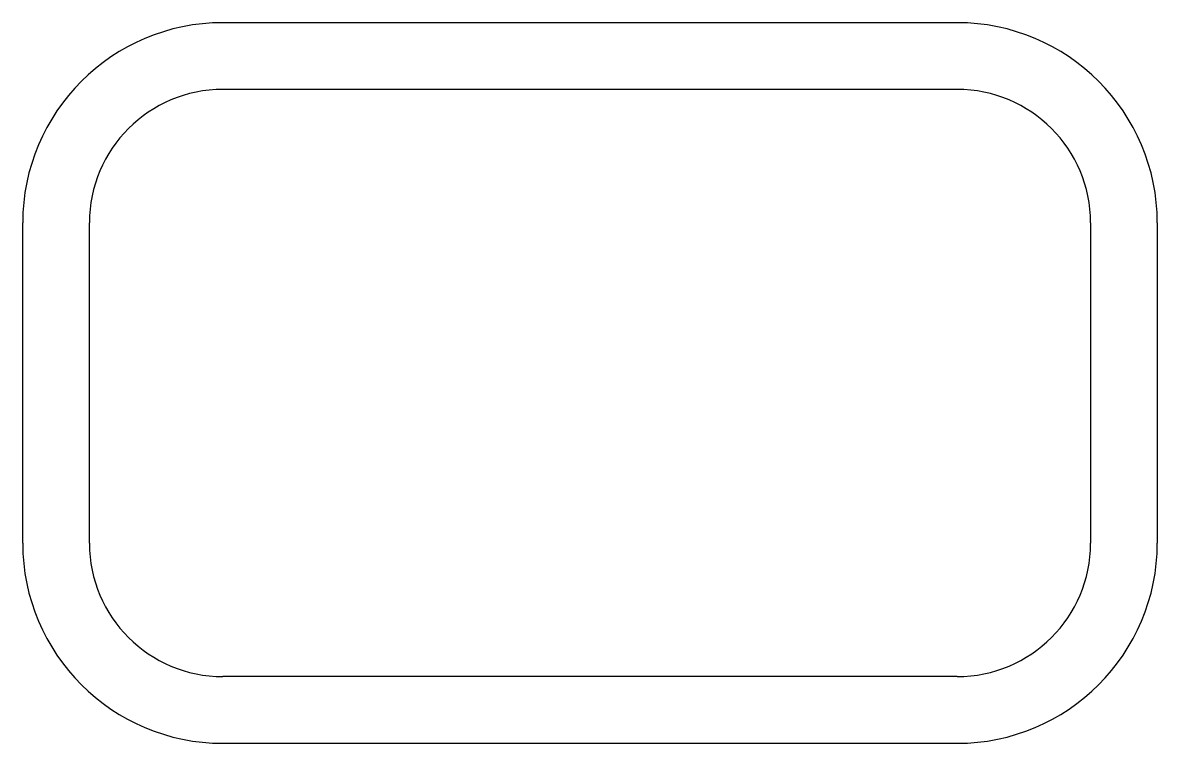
# Model space of a CAD drawing. Header units: millimetres. Extents: x 0 to 85, y 0 to 54.
import ezdxf

# ---------------------------------------------------------------- set-up
doc = ezdxf.new("R2010")
doc.units = ezdxf.units.MM
doc.layers.add('3', color=7, linetype='Continuous', true_color=0xffffff)

msp = doc.modelspace()

# ---------------------------------------------------------------- linework, layer by layer
at = {"layer": '3', "color": 30, "linetype": 'Continuous', "lineweight": 25}
for p, q in [((70, 54), (15, 54)), ((70, 49), (15, 49)), ((0, 15), (0, 39)), ((5, 15), (5, 39)), ((80, 39), (80, 15)), ((85, 39), (85, 15)), ((70, 5), (15, 5)), ((15, 0), (70, 0))]:
    msp.add_line(p, q, dxfattribs=at)
for centre, radius, start, end in [((15, 39), 15, 90, 180), ((70, 39), 15, 0, 90), ((15, 39), 10, 90, 180), ((70, 39), 10, 0, 90), ((15, 15), 15, 180, 270), ((15, 15), 10, 180, 270), ((70, 15), 15, 270, 0), ((70, 15), 10, 270, 0)]:
    msp.add_arc(centre, radius, start, end, dxfattribs=at)

doc.saveas('drawing.dxf')
